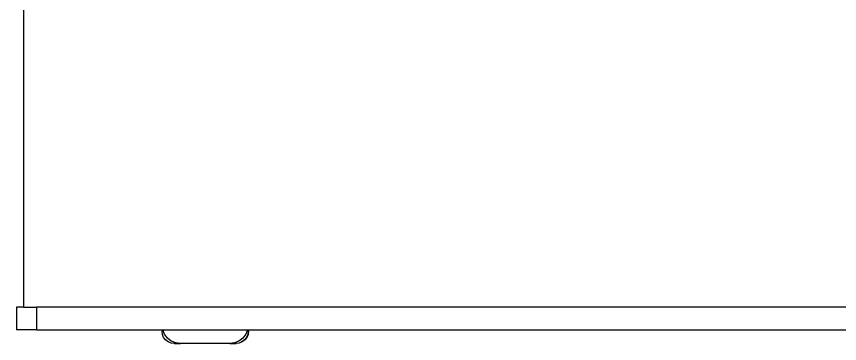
# Model space of a CAD drawing. Header units: metres. Extents: x -4.2 to 4.2, y -5.7 to 5.7.
# Drawn here: x -1.529 to -1.013, y -0.003 to 0.202 of the extents above; entities that cross this region are included whole.
import ezdxf

# ---------------------------------------------------------------- set-up
doc = ezdxf.new("R2010")
doc.units = ezdxf.units.M

msp = doc.modelspace()

# ---------------------------------------------------------------- linework, layer by layer
for p, q in [((-1.5242, 0.57659), (-1.5242, 0.02008)), ((-1.52869, 0.02007), (-1.52869, 0.00578)), ((-1.52733, 0.02005), (-1.52869, 0.02007)), ((-1.52537, 0.02008), (-1.52733, 0.02005)), ((-1.5242, 0.02008), (-1.52537, 0.02008)), ((-1.5242, 0.02008), (-1.51609, 0.02008)), ((-0.43076, 0.02008), (-1.51609, 0.02008)), ((-1.51609, 0.02008), (-1.51609, 0.00578)), ((-1.52846, 0.00578), (-1.52869, 0.00578)), ((-1.52537, 0.00578), (-1.52846, 0.00578)), ((-1.52324, 0.00576), (-1.52537, 0.00578)), ((-1.52272, 0.00578), (-1.52324, 0.00576)), ((-1.51609, 0.00578), (-1.52272, 0.00578)), ((-1.51609, 0.00578), (-1.43746, 0.00578)), ((-1.43746, 0.00578), (-1.43746, 0.00499)), ((-1.43746, 0.00578), (-1.43703, 0.00576)), ((-1.43703, 0.00576), (-1.43704, 0.00578)), ((-1.43591, 0.00306), (-1.43703, 0.00576)), ((-1.43703, 0.00576), (-1.38391, 0.00576)), ((-1.38391, 0.00576), (-1.38502, 0.00306)), ((-1.3839, 0.00578), (-1.38391, 0.00576)), ((-1.38391, 0.00576), (-1.38347, 0.00578)), ((-1.38347, 0.00499), (-1.38347, 0.00578)), ((-1.38347, 0.00578), (-1.38329, 0.00578)), ((-1.38329, 0.00499), (-1.38329, 0.00578)), ((-1.38329, 0.00578), (-0.49608, 0.00578)), ((-1.4372, 0.00299), (-1.43746, 0.00499)), ((-1.43643, 0.00113), (-1.4372, 0.00299)), ((-1.4352, -0.00046), (-1.43643, 0.00113)), ((-1.43407, 0.00067), (-1.43591, 0.00306)), ((-1.43168, -0.00117), (-1.43407, 0.00067)), ((-1.38686, 0.00067), (-1.38926, -0.00117)), ((-1.38502, 0.00306), (-1.38686, 0.00067)), ((-1.38451, 0.00113), (-1.38573, -0.00046)), ((-1.38432, 0.00113), (-1.38555, -0.00046)), ((-1.38374, 0.00299), (-1.38451, 0.00113)), ((-1.38355, 0.00299), (-1.38432, 0.00113)), ((-1.38347, 0.00499), (-1.38374, 0.00299)), ((-1.38329, 0.00499), (-1.38355, 0.00299)), ((-1.38347, 0.00499), (-1.38329, 0.00499)), ((-1.43361, -0.00169), (-1.4352, -0.00046)), ((-1.43175, -0.00246), (-1.43361, -0.00169)), ((-1.42975, -0.00272), (-1.43175, -0.00246)), ((-1.42889, -0.00233), (-1.43168, -0.00117)), ((-1.42975, -0.00272), (-1.42589, -0.00272)), ((-1.42589, -0.00272), (-1.42889, -0.00233)), ((-1.39504, -0.00272), (-1.42589, -0.00272)), ((-1.39205, -0.00233), (-1.39504, -0.00272)), ((-1.39504, -0.00272), (-1.39119, -0.00272)), ((-1.38926, -0.00117), (-1.39205, -0.00233)), ((-1.39119, -0.00272), (-1.391, -0.00272)), ((-1.38919, -0.00246), (-1.391, -0.00272)), ((-1.38733, -0.00169), (-1.38919, -0.00246)), ((-1.389, -0.00246), (-1.38919, -0.00246)), ((-1.38714, -0.00169), (-1.389, -0.00246)), ((-1.38573, -0.00046), (-1.38733, -0.00169)), ((-1.38555, -0.00046), (-1.38714, -0.00169))]:
    msp.add_line(p, q)

doc.saveas('drawing.dxf')
